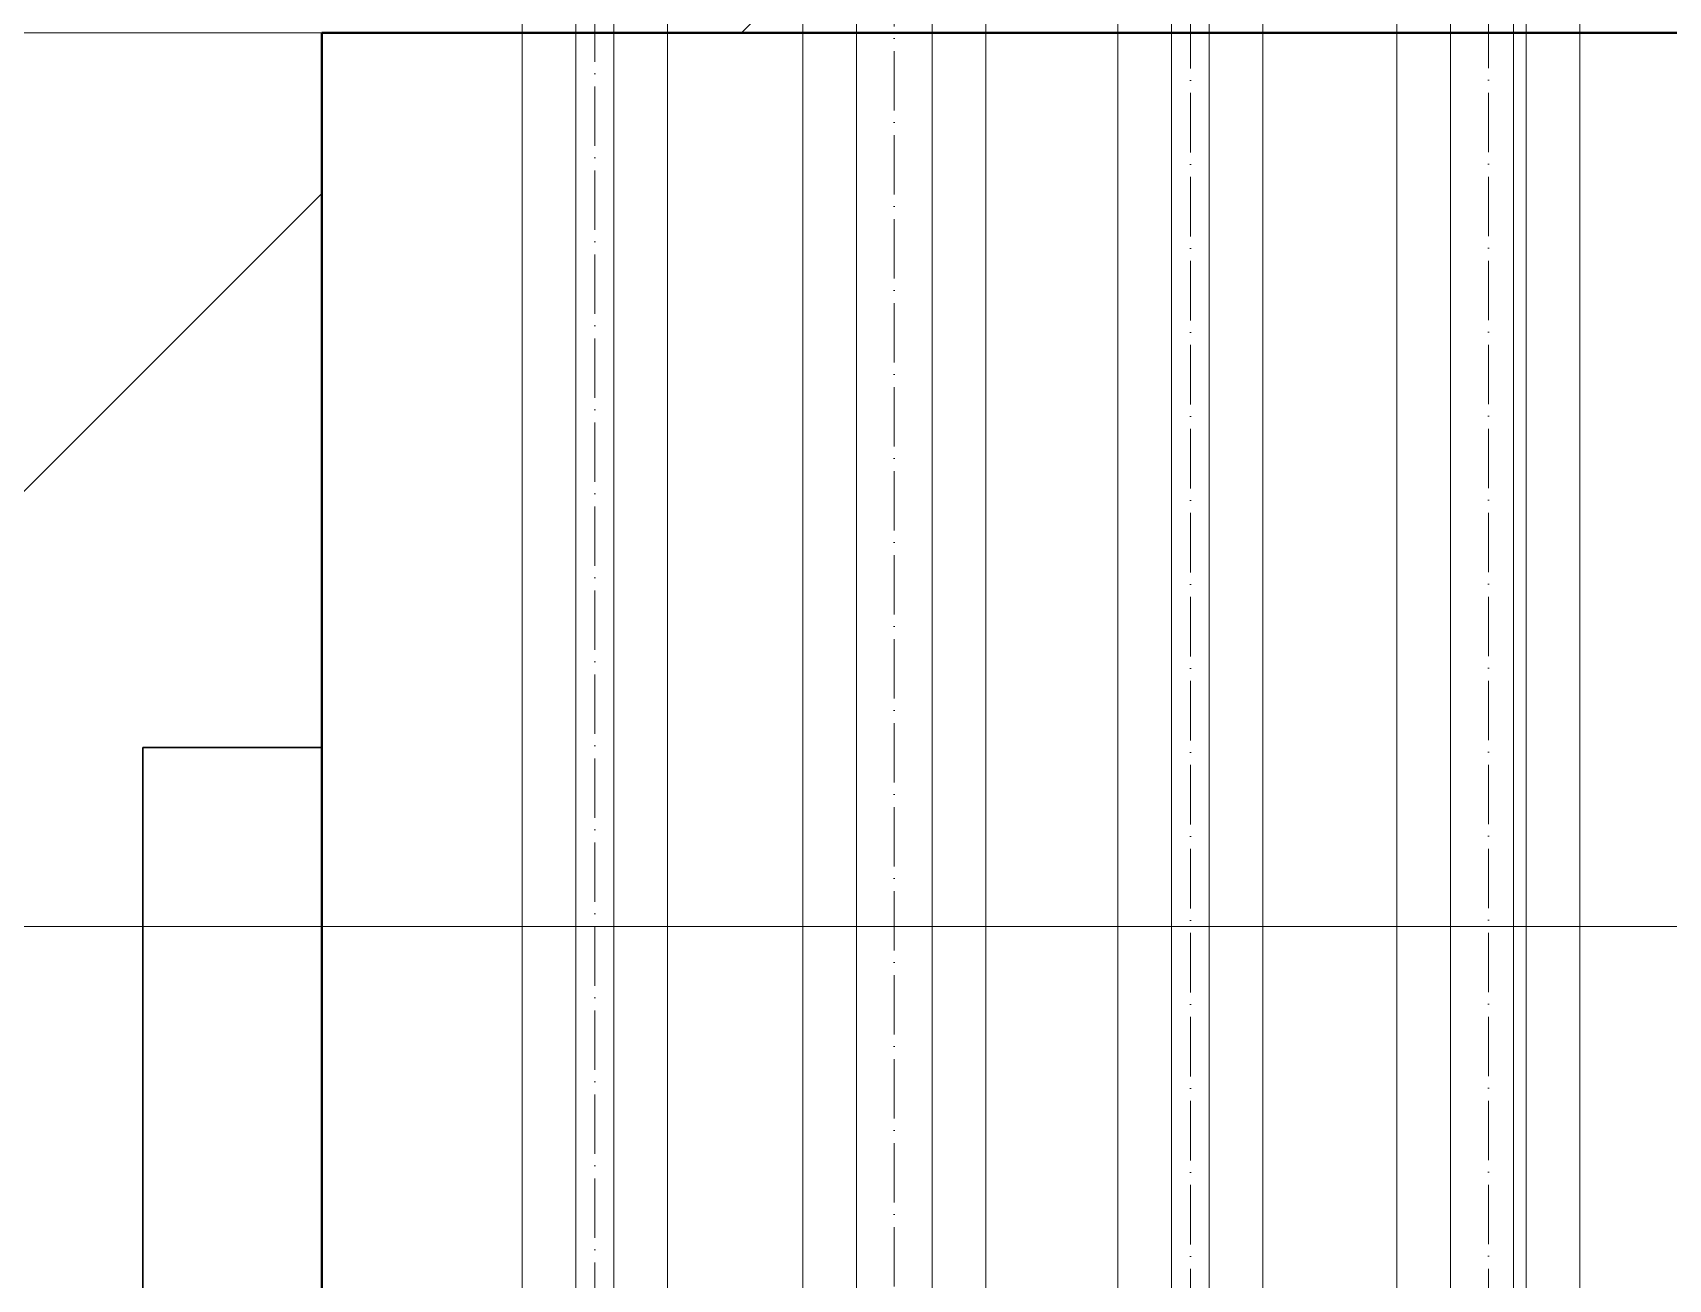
# Model space of a CAD drawing. Header units: millimetres. Extents: x -88595 to 880822, y -1054509 to -148035.
# Drawn here: x 195014.8 to 195289.2, y -276761.2 to -276551.9 of the extents above; entities that cross this region are included whole.
import ezdxf

# ---------------------------------------------------------------- set-up
doc = ezdxf.new("R2010")
doc.units = ezdxf.units.MM
for name, pattern in [('$0$ADSK_Осевая', [14, 10, -2, 0, -2]), ('ADSK_Линия сетки', [25, 20, -2.5, 0, -2.5]), ('ADSK_Сверху', [4.5, 3, -1.5])]:
    doc.linetypes.add(name, pattern=pattern)
for name, color, linetype, lineweight in [('Изоляция', 7, 'Continuous', 18), ('Линии', 7, 'Continuous', 9), ('Несущие колонны', 7, 'Continuous', 18), ('Оборудование', 7, 'Continuous', 18), ('Оси', 7, 'Continuous', 9), ('Стены наружные', 7, 'Continuous', 18), ('Стены штриховка', 7, 'Continuous', 9), ('Трубопровод', 7, 'Continuous', 18)]:
    doc.layers.add(name, color=color, linetype=linetype, lineweight=lineweight)

# ---------------------------------------------------------------- blocks, each defined once
blk = doc.blocks.new('1 этаж')
at = {"layer": 'Линии', "linetype": 'ADSK_Сверху', "ltscale": 100}
blk.add_line((232997.71, 651762.6), (199787.71, 651762.6), dxfattribs=at)
at = {"layer": 'Несущие колонны', "lineweight": 40}
for p, q in [((231192.71, 651762.6), (231592.71, 651762.6)), ((231192.71, 651462.6), (231192.71, 651762.6)), ((231592.71, 651762.6), (231192.71, 651762.6)), ((231192.71, 651642.6), (231192.71, 651462.6))]:
    blk.add_line(p, q, dxfattribs=at)
at = {"layer": 'Несущие колонны'}
blk.add_line((231192.71, 651762.6), (231192.71, 651642.6), dxfattribs=at)
at = {"layer": 'Оси', "linetype": 'ADSK_Линия сетки', "ltscale": 100}
for p, q in [((231392.71, 697813.24), (231392.71, 631836.47)), ((252460.01, 651612.6), (175520.43, 651612.6))]:
    blk.add_line(p, q, dxfattribs=at)
at = {"layer": 'Стены наружные', "linetype": 'Continuous', "lineweight": 9}
for p, q in [((231263.18, 651762.6), (231278.18, 651777.6)), ((231099.69, 651642.6), (231192.71, 651735.62))]:
    blk.add_line(p, q, dxfattribs=at)
at = {"layer": 'Стены наружные'}
blk.add_line((231192.71, 651642.6), (231192.71, 651762.6), dxfattribs=at)
at = {"layer": 'Стены наружные', "lineweight": 30}
for p, q in [((231162.71, 651642.6), (231192.71, 651642.6)), ((231162.71, 650917.6), (231162.71, 651642.6))]:
    blk.add_line(p, q, dxfattribs=at)
at = {"layer": 'Стены штриховка'}
blk.add_line((231192.71, 651762.6), (231012.71, 651762.6), dxfattribs=at)

msp = doc.modelspace()

# ---------------------------------------------------------------- linework, layer by layer
at = {"layer": 'Изоляция', "color": 134, "true_color": 0x00a6a6}
for p, q in [((195243.69, -276026.21), (195243.69, -276879.04)), ((195274.39, -276879.04), (195274.39, -276026.21)), ((195143.99, -276160.21), (195143.99, -276944.04)), ((195174.69, -276944.04), (195174.69, -276160.21))]:
    msp.add_line(p, q, dxfattribs=at)
at = {"layer": 'Изоляция', "color": 190, "true_color": 0x8000ff}
for p, q in [((195196.86, -276040.34), (195196.86, -276894.91)), ((195221.21, -276894.91), (195221.21, -276040.34)), ((195096.91, -276194.34), (195096.91, -276994.91)), ((195121.26, -276994.91), (195121.26, -276194.34))]:
    msp.add_line(p, q, dxfattribs=at)
at = {"layer": 'Трубопровод', "color": 134, "true_color": 0x00a6a6}
for p, q in [((195252.69, -276026.21), (195252.69, -276879.04)), ((195265.39, -276879.04), (195265.39, -276026.21)), ((195152.99, -276160.21), (195152.99, -276944.04)), ((195165.69, -276944.04), (195165.69, -276160.21))]:
    msp.add_line(p, q, dxfattribs=at)
at = {"layer": 'Трубопровод', "color": 134, "linetype": '$0$ADSK_Осевая', "true_color": 0x00a6a6}
for p, q in [((195259.04, -276026.21), (195259.04, -276879.04)), ((195259.04, -276026.21), (195259.04, -276879.04)), ((195159.34, -276160.21), (195159.34, -276944.04)), ((195159.34, -276160.21), (195159.34, -276944.04))]:
    msp.add_line(p, q, dxfattribs=at)
at = {"layer": 'Трубопровод', "color": 190, "true_color": 0x8000ff}
for p, q in [((195205.86, -276040.34), (195205.86, -276894.91)), ((195212.21, -276894.91), (195212.21, -276040.34)), ((195105.91, -276194.34), (195105.91, -276994.91)), ((195112.26, -276994.91), (195112.26, -276194.34))]:
    msp.add_line(p, q, dxfattribs=at)
at = {"layer": 'Трубопровод', "color": 190, "linetype": '$0$ADSK_Осевая', "true_color": 0x8000ff}
for p, q in [((195209.04, -276040.34), (195209.04, -276894.91)), ((195209.04, -276040.34), (195209.04, -276894.91)), ((195109.08, -276194.34), (195109.08, -276994.91)), ((195109.08, -276194.34), (195109.08, -276994.91))]:
    msp.add_line(p, q, dxfattribs=at)

# ---------------------------------------------------------------- block references
at = {"layer": 'Оборудование', "color": 5, "true_color": 0x0000ff}
msp.add_blockref('1 этаж', (-36129.46, -928314.54), dxfattribs=at)

doc.saveas('drawing.dxf')
